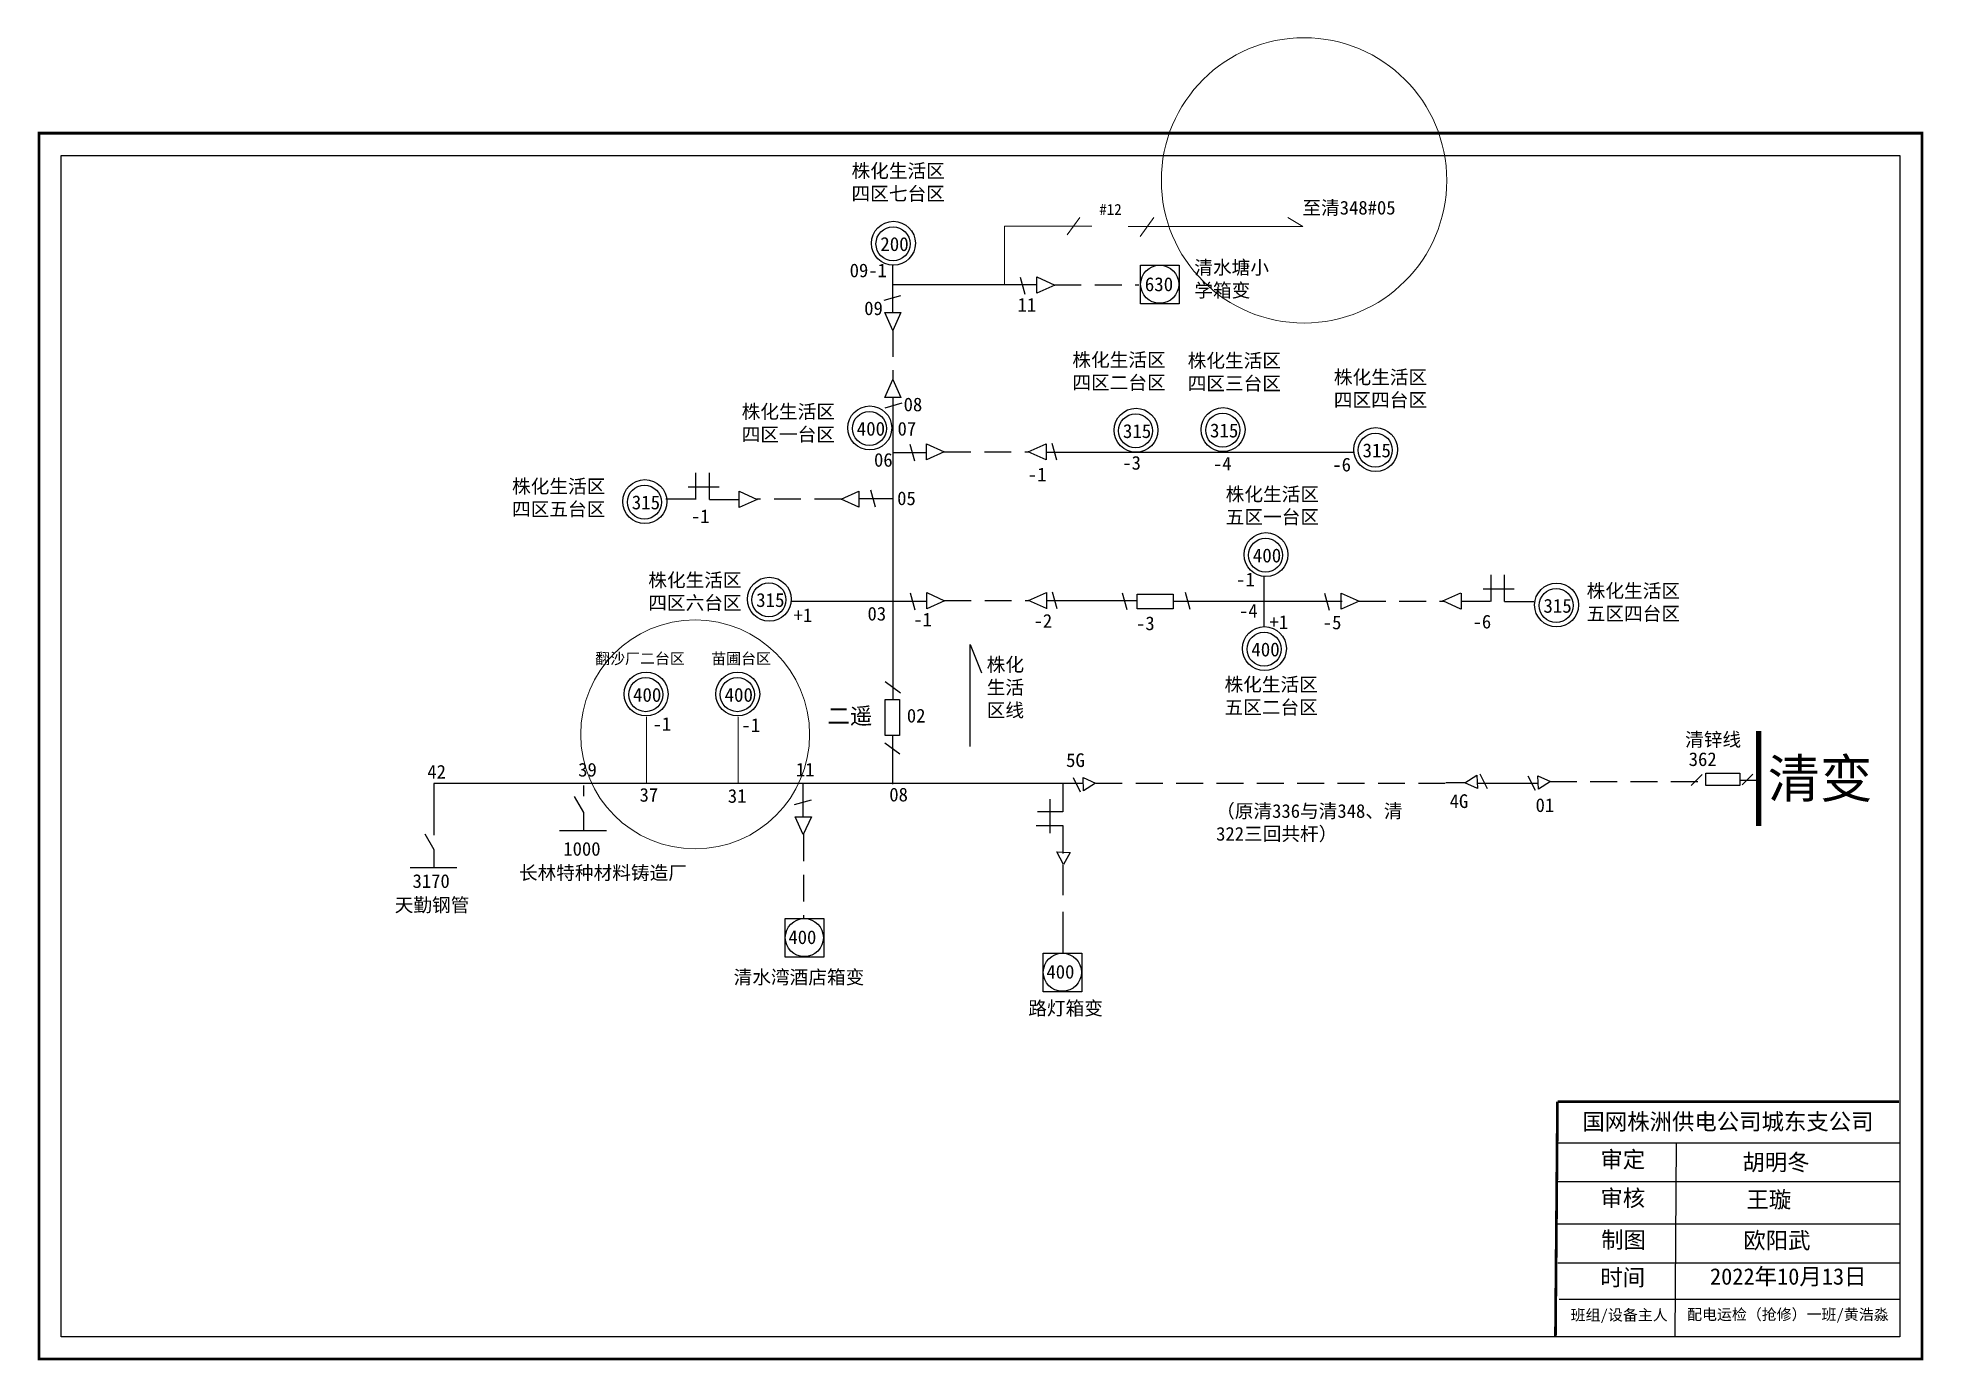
# Model space of a CAD drawing. Extents: x 0 to 344, y 0 to 241.
import ezdxf

# ---------------------------------------------------------------- set-up
doc = ezdxf.new("R2010")
doc.units = 0
doc.header["$LTSCALE"] = 0.774411
doc.linetypes.add('DASHED2', pattern=[9.525, 6.35, -3.175])
doc.layers.get('0').update_dxf_attribs({"linetype": 'CONTINUOUS'})
doc.styles.add('SimSun_txtstyle_2.50_0_0', font='simsun.ttc', dxfattribs={"height": 2.5})
doc.styles.add('SimSun_txtstyle_2.54_0_0', font='simsun.ttc', dxfattribs={"height": 2.537615})
doc.styles.get("Standard").update_dxf_attribs({"font": '', "height": 2.5})
doc.styles.add('字体', font='', dxfattribs={"height": 2.5})
doc.styles.add('宋体_txtstyle_200.00_0_0200', font='SIMSUN.TTC', dxfattribs={"height": 200})
doc.styles.add('宋体_txtstyle_3.00_0_0', font='SIMSUN.TTC', dxfattribs={"height": 3})
doc.styles.add('宋体_txtstyle_300.00_0_0300', font='SIMSUN.TTC', dxfattribs={"height": 300})
doc.styles.get('Standard').set_extended_font_data('SimSun')
doc.styles.get('字体').set_extended_font_data('KaiTi_GB2312')

msp = doc.modelspace()

# ---------------------------------------------------------------- linework, layer by layer
at = {"color": 7, "linetype": 'Continuous', "lineweight": 0, "ltscale": 1.448676}
for p, q in [((190.06, 208.54), (187.74, 205.36)), ((201.07, 205.07), (203.53, 208.54))]:
    msp.add_line(p, q, dxfattribs=at)
for p, q in [((155.85, 191.17), (155.85, 199.93)), ((155.9, 104.98), (155.9, 113.75)), ((72.01, 105.13), (72.01, 95.7)), ((129.39, 105.12), (72.01, 105.12)), ((190.61, 105.15), (129.17, 105.15)), ((97.69, 102.73), (99.34, 99.84)), ((95, 96.54), (103.56, 96.54)), ((99.34, 99.84), (99.34, 96.57)), ((70.36, 95.94), (72.01, 93.05)), ((72.01, 93.05), (72.01, 89.78)), ((67.67, 89.75), (76.23, 89.75))]:
    msp.add_line(p, q)
at = {"color": 0, "linetype": 'Continuous'}
for p, q in [((179.14, 197.64), (180.01, 194.56)), ((182.18, 197.69), (185.45, 196.21)), ((182.18, 194.74), (182.18, 197.69)), ((157.3, 194.22), (154.22, 193.35)), ((185.45, 196.21), (182.19, 194.75)), ((154.4, 191.18), (157.36, 191.18)), ((155.87, 187.9), (154.41, 191.17)), ((157.36, 191.18), (155.87, 187.9)), ((154.42, 175.65), (155.9, 178.93)), ((155.9, 178.93), (157.36, 175.66)), ((157.37, 175.65), (154.42, 175.65)), ((157.5, 174.6), (154.42, 173.73)), ((155.95, 165.61), (162.01, 165.61)), ((158.96, 167.14), (159.83, 164.06)), ((162, 167.19), (165.28, 165.71)), ((162, 164.24), (162, 167.19)), ((165.28, 165.71), (162.01, 164.25)), ((180.6, 165.74), (183.86, 167.2)), ((183.87, 164.26), (180.6, 165.74)), ((183.86, 165.68), (240.1, 165.68)), ((183.87, 167.21), (183.87, 164.26)), ((184.93, 167.34), (185.8, 164.26)), ((127.81, 155.57), (127.81, 158.53)), ((127.81, 158.53), (131.09, 157.04)), ((146.41, 157.07), (149.67, 158.53)), ((149.68, 158.54), (149.68, 155.59)), ((152.72, 155.64), (151.85, 158.73)), ((114.41, 157.12), (119.76, 157.12)), ((122.39, 157.04), (127.74, 157.04)), ((131.09, 157.04), (127.82, 155.58)), ((149.68, 155.59), (146.41, 157.07)), ((155.73, 157.17), (149.67, 157.17)), ((137.39, 138.42), (162.08, 138.43)), ((159.02, 139.96), (159.89, 136.88)), ((162.06, 140.01), (165.33, 138.53)), ((162.06, 137.06), (162.06, 140.01)), ((165.33, 138.53), (162.07, 137.07)), ((180.66, 138.56), (183.92, 140.02)), ((183.93, 137.08), (180.66, 138.56)), ((183.94, 138.54), (200.53, 138.54)), ((183.96, 140), (183.96, 137.05)), ((184.99, 140.16), (185.86, 137.08)), ((197.79, 139.97), (198.65, 136.89)), ((207.11, 138.43), (237.94, 138.43)), ((209.26, 140.09), (210.13, 137)), ((234.75, 139.88), (235.61, 136.79)), ((237.78, 139.93), (241.06, 138.45)), ((237.78, 136.98), (237.78, 139.93)), ((241.06, 138.45), (237.79, 136.99)), ((256.38, 138.48), (259.65, 139.94)), ((259.66, 136.99), (256.38, 138.48)), ((259.66, 138.46), (265.02, 138.46)), ((259.68, 139.92), (259.68, 136.96)), ((267.64, 138.38), (273, 138.38)), ((139.42, 105.1), (139.42, 99.04)), ((140.95, 102.09), (137.87, 101.22)), ((138.05, 99.05), (141, 99.05)), ((139.52, 95.78), (138.06, 99.05)), ((141, 99.05), (139.52, 95.78))]:
    msp.add_line(p, q, dxfattribs=at)
at = {"linetype": 'Continuous'}
for p, q in [((155.93, 196.28), (182.04, 196.28)), ((155.91, 120.36), (155.91, 175.73)), ((118.46, 159.34), (124.12, 159.34)), ((119.85, 161.89), (119.85, 157.03)), ((122.4, 157.03), (122.4, 161.89)), ((223.7, 133.69), (223.7, 142.98)), ((265.11, 143.23), (265.11, 138.37)), ((267.65, 138.37), (267.65, 143.23)), ((263.72, 140.68), (269.37, 140.68)), ((169.98, 111.91), (169.98, 130.5)), ((169.98, 130.5), (172.07, 125.37)), ((154.5, 123.74), (157.28, 121.72)), ((154.39, 112.55), (157.17, 110.52)), ((264.5, 104.18), (263.19, 106.82)), ((313, 106.84), (311.02, 104.86)), ((99.35, 104.74), (99.35, 102.8)), ((186.92, 105.06), (186.92, 99.97)), ((188.81, 106.25), (190.13, 103.61)), ((190.62, 106.22), (192.92, 105.19)), ((190.72, 103.81), (190.62, 106.22)), ((192.92, 105.19), (190.72, 103.81)), ((260.5, 105.25), (256.88, 105.25)), ((260.39, 105.25), (262.59, 106.62)), ((262.69, 104.21), (260.39, 105.25)), ((262.59, 106.62), (262.69, 104.21)), ((262.66, 105.2), (273.66, 105.2)), ((271.89, 106.53), (273.21, 103.89)), ((273.81, 104.09), (273.71, 106.51)), ((273.71, 106.51), (276.01, 105.47)), ((276.01, 105.47), (273.81, 104.09)), ((303.71, 106.75), (301.72, 104.77)), ((310.63, 105.72), (314, 105.72)), ((186.92, 99.97), (182.28, 99.97)), ((184.6, 96.04), (184.6, 102.29)), ((182.05, 97.43), (186.92, 97.43)), ((186.92, 97.43), (186.92, 92.34)), ((187.05, 90.33), (185.85, 92.63)), ((185.85, 92.63), (188.27, 92.54)), ((186.92, 90.26), (186.92, 84.7)), ((188.27, 92.54), (187.05, 90.33)), ((186.92, 81.7), (186.92, 74.06)), ((277.34, 39.49), (339.7, 39.49)), ((298.98, 39.48), (298.77, 4.03)), ((277.34, 32.39), (339.7, 32.39)), ((277.34, 24.64), (339.7, 24.64)), ((277.34, 17.53), (339.7, 17.53)), ((277.6, 10.88), (339.96, 10.88))]:
    msp.add_line(p, q, dxfattribs=at)
at = {"color": 0, "linetype": 'DASHED2'}
for p, q in [((185.39, 196.23), (200.84, 196.23)), ((155.89, 188.02), (155.89, 178.86)), ((165.22, 165.73), (180.67, 165.73)), ((146.47, 157.05), (131.02, 157.05)), ((165.28, 138.55), (180.73, 138.55)), ((241, 138.47), (256.45, 138.47)), ((139.54, 95.84), (139.54, 80.39))]:
    msp.add_line(p, q, dxfattribs=at)
at = {"color": 7, "linetype": 'Continuous', "lineweight": 0, "ltscale": 0.995603}
for p, q in [((110.9, 105.12), (110.9, 117.29)), ((127.63, 105.12), (127.63, 117.29))]:
    msp.add_line(p, q, dxfattribs=at)
at = {"linetype": 'DASHED2'}
for p, q in [((256.81, 105.15), (193.03, 105.15)), ((275.9, 105.47), (304.39, 105.47))]:
    msp.add_line(p, q, dxfattribs=at)
at = {"linetype": 'Continuous', "const_width": 0.5}
msp.add_lwpolyline([(-0.09, 223.95), (343.88, 223.95), (343.88, -0.02), (-0.09, -0.02)], close=True, dxfattribs=at)
at = {"linetype": 'Continuous'}
for points in [[(3.95, 219.9), (339.83, 219.9), (339.83, 4.03), (3.95, 4.03)], [(201.11, 199.85), (208.19, 199.85), (208.19, 192.78), (201.11, 192.78)], [(304.38, 106.99), (310.64, 106.99), (310.64, 104.77), (304.38, 104.77)], [(136.18, 80.47), (143.26, 80.47), (143.26, 73.39), (136.18, 73.39)], [(183.32, 74.14), (190.4, 74.14), (190.4, 67.07), (183.32, 67.07)]]:
    msp.add_lwpolyline(points, close=True, dxfattribs=at)
at = {"color": 7, "linetype": 'Continuous', "lineweight": 0, "ltscale": 1.448676}
for points in [[(176.3, 196.28), (176.3, 206.97), (192.23, 206.97)], [(198.9, 206.88), (230.77, 206.88), (228.01, 208.54)]]:
    msp.add_lwpolyline(points, dxfattribs=at)
at = {"color": 7}
for points in [[(207.1, 137.06), (200.54, 137.06), (200.54, 139.72), (207.1, 139.72)], [(154.46, 113.89), (154.46, 120.45), (157.12, 120.45), (157.12, 113.89)]]:
    msp.add_lwpolyline(points, close=True, dxfattribs=at)
at = {"linetype": 'Continuous'}
for points, const_width in [([(314.05, 114.71), (314.07, 97.33)], 1), ([(277.3, 46.99), (276.93, 4.03)], 0.5), ([(277.34, 46.99), (339.7, 46.99)], 0.5)]:
    msp.add_lwpolyline(points, dxfattribs=dict(at, const_width=const_width))
at = {"color": 12, "linetype": 'Continuous', "lineweight": 0, "ltscale": 1.916676, "true_color": 0xc00000}
msp.add_circle((231, 215.33), 26.07, dxfattribs=at)
at = {"color": 0, "linetype": 'Continuous'}
for centre, radius in [((155.99, 203.84), 4.01), ((155.91, 203.73), 3.11), ((151.67, 170.1), 4.01), ((151.6, 170), 3.11), ((200.31, 169.68), 4.01), ((200.23, 169.57), 3.11), ((216.21, 169.79), 4.01), ((216.14, 169.68), 3.11), ((244.09, 166.14), 4.01), ((244.02, 166.03), 3.11), ((110.57, 156.64), 4.01), ((110.5, 156.53), 3.11), ((224.05, 146.95), 4.01), ((223.97, 146.84), 3.11), ((133.31, 138.8), 4.01), ((133.24, 138.69), 3.11), ((277.13, 137.75), 4.01), ((277.06, 137.64), 3.11), ((223.77, 129.78), 4.01), ((223.7, 129.67), 3.11), ((110.81, 121.47), 4.01), ((110.74, 121.36), 3.11), ((127.54, 121.47), 4.01), ((127.47, 121.36), 3.11)]:
    msp.add_circle(centre, radius, dxfattribs=at)
at = {"linetype": 'Continuous'}
for centre in [(204.63, 196.35), (139.71, 76.97), (186.85, 70.64)]:
    msp.add_circle(centre, 3.48, dxfattribs=at)
at = {"color": 12, "linetype": 'Continuous', "lineweight": 0, "ltscale": 0.995603, "true_color": 0xc00000}
msp.add_circle((119.76, 114.1), 20.91, dxfattribs=at)

# ---------------------------------------------------------------- texts
for s, p in [('1000', (95.68, 91.93)), ('长林特种材料铸造厂', (87.57, 87.56)), ('3170', (68.13, 86.05)), ('天勤钢管', (64.87, 81.68)), ('清水湾酒店箱变', (126.8, 68.49)), ('路灯箱变', (180.61, 62.81))]:
    msp.add_text(s, height=2.5).set_placement(p)
at = {"linetype": 'Continuous', "char_height": 2.5, "attachment_point": 1}
for s, insert, width in [('株化生活区四区七台区', (148.33, 218.32), 19.9572), ('清水塘小学箱变', (210.96, 200.66), 16.9222), ('株化生活区四区二台区', (188.68, 183.79), 19.9572), ('株化生活区四区三台区', (209.74, 183.65), 19.9572), ('株化生活区四区四台区', (236.44, 180.62), 19.9572), ('株化生活区四区一台区', (128.26, 174.33), 19.9572), ('株化生活区四区五台区', (86.31, 160.68), 19.9572), ('株化生活区五区一台区', (216.69, 159.24), 19.9572), ('株化生活区四区六台区', (111.2, 143.55), 19.9572), ('株化生活区五区四台区', (282.64, 141.58), 19.9572), ('株化生活区线', (173.03, 128.11), 7.7422), ('株化生活区五区二台区', (216.47, 124.47), 19.9572), ('362', (301.28, 110.82), 5.6554), ('（原清336与清348、清322三回共杆）', (214.94, 101.35), 35.9122)]:
    msp.add_mtext(s, dxfattribs=dict(at, insert=insert, width=width))
at = {"color": 7, "linetype": 'Continuous', "lineweight": 0, "ltscale": 1.432242, "insert": (193.61, 211.02), "char_height": 2, "attachment_point": 1, "style": '宋体_txtstyle_200.00_0_0200'}
msp.add_mtext('#12', dxfattribs=at)
at = {"color": 1, "linetype": 'Continuous', "true_color": 0xff0000, "insert": (230.7, 211.59), "char_height": 2.5, "width": 19.9572, "attachment_point": 1, "style": 'SimSun_txtstyle_2.50_0_0'}
msp.add_mtext('至清348#05', dxfattribs=at)
at = {"color": 0, "linetype": 'Continuous', "char_height": 2.538, "width": 11.9594, "attachment_point": 1}
for s, insert in [('200', (153.59, 204.96)), ('630', (201.91, 197.62)), ('400', (149.28, 171.22)), ('315', (197.91, 170.79)), ('315', (213.82, 170.9)), ('315', (241.69, 167.26)), ('315', (108.18, 157.76)), ('400', (221.65, 148.06)), ('315', (130.91, 139.92)), ('315', (274.73, 138.86)), ('400', (221.37, 130.89))]:
    msp.add_mtext(s, dxfattribs=dict(at, insert=insert))
at = {"color": 7, "char_height": 2.5, "width": 7.1784, "attachment_point": 1}
for s, insert in [('09-1', (147.99, 200.13)), ('09', (150.65, 193.21)), ('11', (178.65, 193.84)), ('08', (157.85, 175.64)), ('07', (156.74, 171.19)), ('06', (152.44, 165.51)), ('-1', (180.53, 162.85)), ('-3', (197.79, 164.97)), ('-4', (214.36, 164.82)), ('-6', (236.17, 164.65)), ('05', (156.67, 158.49)), ('-1', (118.98, 155.21)), ('-1', (218.6, 143.65)), ('-4', (219.12, 137.93)), ('+1', (137.76, 137.13)), ('03', (151.25, 137.4)), ('-1', (159.61, 136.33)), ('-2', (181.58, 136.09)), ('-3', (200.31, 135.65)), ('+1', (224.68, 135.86)), ('-5', (234.43, 135.81)), ('-6', (261.79, 135.95)), ('02', (158.44, 118.77)), ('5G', (187.54, 110.64)), ('42', (70.83, 108.52)), ('39', (98.4, 108.89)), ('11', (138.15, 108.91)), ('08', (155.23, 104.35)), ('4G', (257.6, 103.15)), ('01', (273.3, 102.42)), ('400', (136.8, 78.29)), ('400', (183.94, 71.97))]:
    msp.add_mtext(s, dxfattribs=dict(at, insert=insert))
at = {"color": 7, "linetype": 'Continuous', "lineweight": 0, "ltscale": 0.995603, "char_height": 2, "attachment_point": 1, "style": '宋体_txtstyle_200.00_0_0200'}
for s, insert in [('翻沙厂二台区', (101.5, 128.96)), ('苗圃台区', (122.7, 128.96))]:
    msp.add_mtext(s, dxfattribs=dict(at, insert=insert))
at = {"color": 7, "linetype": 'Continuous', "char_height": 2.538, "width": 11.9594, "attachment_point": 1, "style": 'SimSun_txtstyle_2.54_0_0'}
for insert in [(108.41, 122.59), (125.14, 122.59)]:
    msp.add_mtext('400', dxfattribs=dict(at, insert=insert))
at = {"color": 7, "char_height": 2.5, "width": 7.1784, "attachment_point": 1, "style": 'SimSun_txtstyle_2.50_0_0'}
for s, insert in [('-1', (111.99, 117.25)), ('-1', (128.22, 117.05)), ('37', (109.6, 104.3)), ('31', (125.73, 104.1))]:
    msp.add_mtext(s, dxfattribs=dict(at, insert=insert))
at = {"color": 2, "linetype": 'Continuous', "lineweight": 0, "ltscale": 2.149433, "true_color": 0xffff00, "insert": (143.95, 118.99), "char_height": 3, "attachment_point": 1, "style": '宋体_txtstyle_300.00_0_0300'}
msp.add_mtext('二遥', dxfattribs=at)
at = {"linetype": 'Continuous', "attachment_point": 1}
for s, insert, char_height, width, style in [('{\\f\uffbfﾬￌ￥_GB2312|b0|i0|c134|p49;清锌线}', (300.62, 114.41), 2.5, 14.8314, '字体'), ('{\\fSimSun|b0|i0|c134|p2;清变}', (315.73, 109.54), 7, 28.4432, '字体'), ('{\\f\uffbfﾬￌ￥_GB2312|b0|i0|c134|p49;审定}', (285.13, 37.93), 3, 23.4615, '字体'), ('胡明冬', (311.08, 37.43), 3, 23.4615, '宋体_txtstyle_3.00_0_0'), ('{\\f\uffbfﾬￌ￥_GB2312|b0|i0|c134|p49;审核}', (285.13, 30.87), 3, 23.4615, '字体'), ('王璇', (311.82, 30.6), 3, 33.0539, '宋体_txtstyle_3.00_0_0'), ('{\\f\uffbfﾬￌ￥_GB2312|b0|i0|c134|p49;制图}', (285.29, 23.24), 3, 23.4615, '字体'), ('欧阳武', (311.25, 23.14), 3, 23.4615, '宋体_txtstyle_3.00_0_0'), ('{\\f\uffbfﾬￌ￥_GB2312|b0|i0|c134|p49;时间}', (285.13, 16.36), 3, 23.4615, '字体')]:
    msp.add_mtext(s, dxfattribs=dict(at, insert=insert, char_height=char_height, width=width, style=style))
at = {"color": 7, "linetype": 'Continuous', "lineweight": 0, "ltscale": 1.392833, "char_height": 3, "attachment_point": 1}
for s, insert, style in [('国网株洲供电公司城东支公司', (281.85, 44.84), '宋体_txtstyle_300.00_0_0300'), ('2022年10月13日', (305.16, 16.55), '宋体_txtstyle_3.00_0_0')]:
    msp.add_mtext(s, dxfattribs=dict(at, insert=insert, style=style))
at = {"color": 7, "linetype": 'Continuous', "lineweight": 0, "ltscale": 0.568763, "char_height": 2, "attachment_point": 1, "style": '宋体_txtstyle_200.00_0_0200'}
for s, insert in [('班组/设备主人', (279.7, 9.01)), ('配电运检（抢修）一班/黄浩淼', (300.98, 9.11))]:
    msp.add_mtext(s, dxfattribs=dict(at, insert=insert))

doc.saveas('drawing.dxf')
